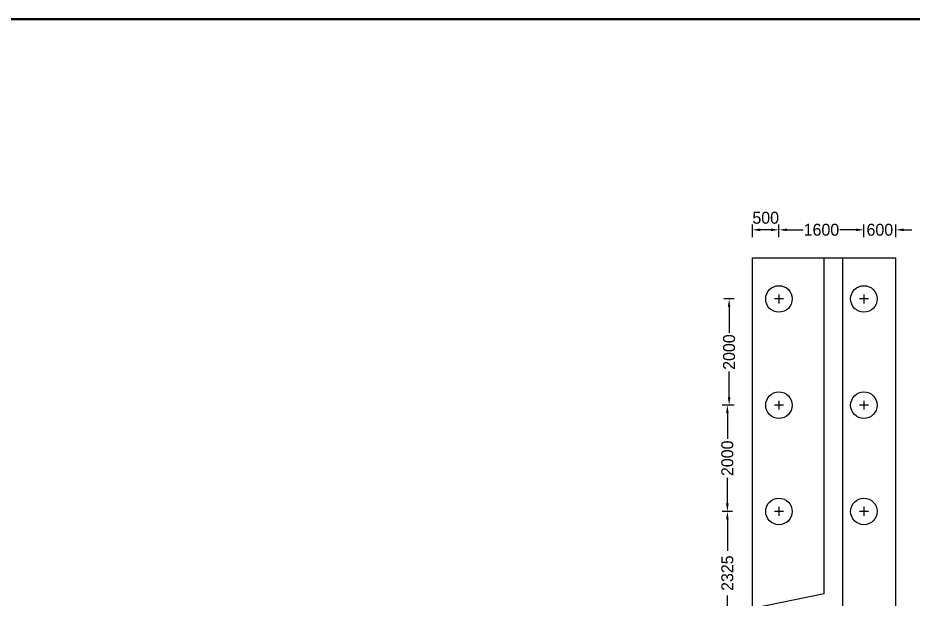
# Model space of a CAD drawing. Extents: x -377620 to 406987, y -326460 to -226264.
# Drawn here: x -16265 to 596, y -294333 to -283390 of the extents above; entities that cross this region are included whole.
import ezdxf

# ---------------------------------------------------------------- set-up
doc = ezdxf.new("R2010")
doc.units = 0
doc.header["$LTSCALE"] = 300
doc.header["$MEASUREMENT"] = 0
doc.layers.get('DEFPOINTS').update_dxf_attribs({"linetype": 'CONTINUOUS'})
doc.layers.add('LINE', color=7, linetype='CONTINUOUS')
doc.dimstyles.new('3', dxfattribs={"dimtxt": 225, "dimasz": 350, "dimexe": 100, "dimexo": 25, "dimgap": 9, "dimtad": 0, "dimdec": 0, "dimzin": 0, "dimdsep": 46, "dimtxsty": 'Standard', "dimcen": 0, "dimclrd": 5, "dimclre": 6, "dimclrt": 256, "dimadec": 0, "dimazin": 0, "dimtfac": 1, "dimtdec": 0, "dimtofl": 0, "dimtmove": 2, "dimatfit": 3, "dimfxl": 1, "dimtolj": 1, "dimtzin": 0, "dimarcsym": 0})

# ---------------------------------------------------------------- blocks, each defined once
blk = doc.blocks.new('*D642')
at = {"layer": 'DEFPOINTS', "color": 0}
for p in [(-2750, -288682), (-2869, -290682), (-2750, -290682)]:
    blk.add_point(p, dxfattribs=at)
at = {"layer": 'LINE', "color": 7, "lineweight": -2}
for p, q in [((-2775, -288682), (-2969, -288682)), ((-2869, -288832), (-2869, -289317)), ((-2869, -290532), (-2869, -290047)), ((-2775, -290682), (-2969, -290682))]:
    blk.add_line(p, q, dxfattribs=at)
at = {"layer": 'LINE', "color": 7}
for points in [[(-2894, -288832), (-2844, -288832), (-2869, -288682)], [(-2894, -290532), (-2844, -290532), (-2869, -290682)]]:
    blk.add_solid(points, dxfattribs=at)
at = {"layer": 'LINE', "color": 7, "insert": (-2869, -289682), "char_height": 225, "attachment_point": 5, "rotation": 90}
blk.add_mtext('\\A1;2000', dxfattribs=at)
blk = doc.blocks.new('*D643')
at = {"layer": 'DEFPOINTS', "color": 0}
for p in [(-2783, -290682), (-2902, -292682), (-2783, -292682)]:
    blk.add_point(p, dxfattribs=at)
at = {"layer": 'LINE', "color": 7, "lineweight": -2}
for p, q in [((-2808, -290682), (-3002, -290682)), ((-2902, -290832), (-2902, -291317)), ((-2902, -292532), (-2902, -292047)), ((-2808, -292682), (-3002, -292682))]:
    blk.add_line(p, q, dxfattribs=at)
at = {"layer": 'LINE', "color": 7}
for points in [[(-2927, -290832), (-2877, -290832), (-2902, -290682)], [(-2927, -292532), (-2877, -292532), (-2902, -292682)]]:
    blk.add_solid(points, dxfattribs=at)
at = {"layer": 'LINE', "color": 7, "insert": (-2902, -291682), "char_height": 225, "attachment_point": 5, "rotation": 90}
blk.add_mtext('\\A1;2000', dxfattribs=at)
blk = doc.blocks.new('*D644')
at = {"layer": 'DEFPOINTS', "color": 0}
for p in [(-2783, -292682), (-2902, -295007), (-2783, -295007)]:
    blk.add_point(p, dxfattribs=at)
at = {"layer": 'LINE', "color": 7, "lineweight": -2}
for p, q in [((-2808, -292682), (-3002, -292682)), ((-2902, -292832), (-2902, -293423)), ((-2902, -294857), (-2902, -294266)), ((-2808, -295007), (-3002, -295007))]:
    blk.add_line(p, q, dxfattribs=at)
at = {"layer": 'LINE', "color": 7}
for points in [[(-2927, -292832), (-2877, -292832), (-2902, -292682)], [(-2927, -294857), (-2877, -294857), (-2902, -295007)]]:
    blk.add_solid(points, dxfattribs=at)
at = {"layer": 'LINE', "color": 7, "insert": (-2902, -293845), "char_height": 225, "attachment_point": 5, "rotation": 90}
blk.add_mtext('\\A1;2325', dxfattribs=at)
blk = doc.blocks.new('*D653')
at = {"layer": 'DEFPOINTS', "color": 0}
for p in [(-2430, -287380), (-2430, -287543), (-1930, -287543)]:
    blk.add_point(p, dxfattribs=at)
at = {"layer": 'LINE', "color": 7, "lineweight": -2}
for p, q in [((-2430, -287518), (-2430, -287280)), ((-1930, -287518), (-1930, -287280)), ((-2080, -287380), (-2280, -287380))]:
    blk.add_line(p, q, dxfattribs=at)
at = {"layer": 'LINE', "color": 7}
for points in [[(-2280, -287355), (-2280, -287405), (-2430, -287380)], [(-2080, -287355), (-2080, -287405), (-1930, -287380)]]:
    blk.add_solid(points, dxfattribs=at)
at = {"layer": 'LINE', "color": 7, "insert": (-2180, -287154), "char_height": 225, "attachment_point": 5}
blk.add_mtext('\\A1;500', dxfattribs=at)
blk = doc.blocks.new('*D654')
at = {"layer": 'DEFPOINTS', "color": 0}
for p in [(-1930, -287380), (-1930, -287543), (-330, -287543)]:
    blk.add_point(p, dxfattribs=at)
at = {"layer": 'LINE', "color": 7, "lineweight": -2}
for p, q in [((-1930, -287518), (-1930, -287280)), ((-330, -287518), (-330, -287280)), ((-1780, -287380), (-1476, -287380)), ((-480, -287380), (-783, -287380))]:
    blk.add_line(p, q, dxfattribs=at)
at = {"layer": 'LINE', "color": 7}
for points in [[(-1780, -287355), (-1780, -287405), (-1930, -287380)], [(-480, -287355), (-480, -287405), (-330, -287380)]]:
    blk.add_solid(points, dxfattribs=at)
at = {"layer": 'LINE', "color": 7, "insert": (-1130, -287380), "char_height": 225, "attachment_point": 5}
blk.add_mtext('\\A1;1600', dxfattribs=at)
blk = doc.blocks.new('*D655')
at = {"layer": 'DEFPOINTS', "color": 0}
for p in [(-330, -287380), (-330, -287543), (270, -287543)]:
    blk.add_point(p, dxfattribs=at)
at = {"layer": 'LINE', "color": 7, "lineweight": -2}
for p, q in [((-330, -287518), (-330, -287280)), ((270, -287518), (270, -287280)), ((-480, -287380), (-630, -287380)), ((420, -287380), (570, -287380))]:
    blk.add_line(p, q, dxfattribs=at)
at = {"layer": 'LINE', "color": 7}
for points in [[(-480, -287355), (-480, -287405), (-330, -287380)], [(420, -287355), (420, -287405), (270, -287380)]]:
    blk.add_solid(points, dxfattribs=at)
at = {"layer": 'LINE', "color": 7, "insert": (-30, -287380), "char_height": 225, "attachment_point": 5}
blk.add_mtext('\\A1;600', dxfattribs=at)

msp = doc.modelspace()

# ---------------------------------------------------------------- linework, layer by layer
at = {"layer": 'LINE', "color": 7}
for p, q in [((-2429.7048, -287905.07), (270.2952, -287905.07)), ((-2429.7048, -294508.8234), (-2429.7048, -287905.07)), ((-1079.7048, -294234.4931), (-1079.7048, -287905.07)), ((-729.7048, -313105.07), (-729.7048, -287905.07)), ((270.2952, -313105.07), (270.2952, -287905.07)), ((-1929.7048, -288598.07), (-1929.7048, -288766.07)), ((-329.7048, -288598.07), (-329.7048, -288766.07)), ((-1845.7048, -288682.07), (-2013.7048, -288682.07)), ((-245.7048, -288682.07), (-413.7048, -288682.07)), ((-1845.7048, -290682.07), (-2013.7048, -290682.07)), ((-1929.7048, -290598.07), (-1929.7048, -290766.07)), ((-245.7048, -290682.07), (-413.7048, -290682.07)), ((-329.7048, -290598.07), (-329.7048, -290766.07)), ((-1845.7048, -292682.07), (-2013.7048, -292682.07)), ((-1929.7048, -292598.07), (-1929.7048, -292766.07)), ((-245.7048, -292682.07), (-413.7048, -292682.07)), ((-329.7048, -292598.07), (-329.7048, -292766.07)), ((-1079.7048, -294234.4931), (-13729.7048, -296805.07))]:
    msp.add_line(p, q, dxfattribs=at)
at = {"layer": 'LINE', "color": 7, "lineweight": 40, "const_width": 42.8247}
msp.add_lwpolyline([(-45372, -326196.82), (15133.2, -326196.82), (15133.2, -283411), (-45372, -283411)], close=True, dxfattribs=at)
at = {"layer": 'LINE', "color": 7}
for centre in [(-1929.7048, -288682.07), (-329.7048, -288682.07), (-1929.7048, -290682.07), (-329.7048, -290682.07), (-1929.7048, -292682.07), (-329.7048, -292682.07)]:
    msp.add_circle(centre, 250, dxfattribs=at)

# ---------------------------------------------------------------- dimensions: what is measured, and where the dimension line sits
for base, p1, p2, picture, middle in [((-2429.7048, -287380), (-1929.7048, -287543.07), (-2429.7048, -287543.07), '*D653', (-2179.7048, -287154)), ((-1929.7048, -287380), (-329.7048, -287543.07), (-1929.7048, -287543.07), '*D654', (-1129.7048, -287380)), ((-329.7048, -287380), (270.2952, -287543.07), (-329.7048, -287543.07), '*D655', (-29.7048, -287380))]:
    dim = msp.add_linear_dim(base=base, p1=p1, p2=p2, dimstyle='3', override={"dimasz": 150, "dimclrd": 7, "dimclre": 7, "dimclrt": 7}, dxfattribs=at)
    dim.commit()
    dim.dimension.update_dxf_attribs({"geometry": picture, "text_midpoint": middle})
for base, p1, p2, picture, middle in [((-2869, -290682.07), (-2750, -288682.0526), (-2750, -290682.07), '*D642', (-2869, -289682.0613)), ((-2901.7048, -292682.07), (-2782.7048, -290682.0526), (-2782.7048, -292682.07), '*D643', (-2901.7048, -291682.0613)), ((-2901.7048, -295007.2196), (-2782.7048, -292682.07), (-2782.7048, -295007.2196), '*D644', (-2901.7048, -293844.6448))]:
    dim = msp.add_linear_dim(base=base, p1=p1, p2=p2, angle=90, dimstyle='3', override={"dimasz": 150, "dimclrd": 7, "dimclre": 7, "dimclrt": 7}, dxfattribs=at)
    dim.commit()
    dim.dimension.update_dxf_attribs({"geometry": picture, "text_midpoint": middle})

doc.saveas('drawing.dxf')
